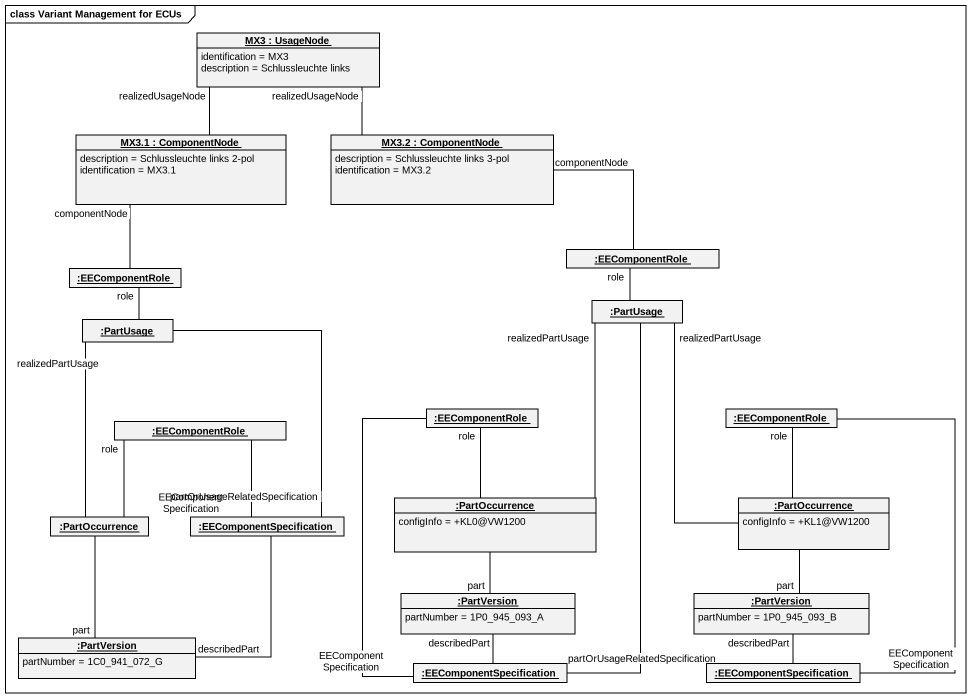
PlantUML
@startuml
mainframe class Variant Management for ECUs
hide circle
hide empty members
object "MX3 : UsageNode" as MX3 {
  identification = MX3
  description = Schlussleuchte links
}
object "MX3.1 : ComponentNode" as MX3_1 {
  description = Schlussleuchte links 2-pol
  identification = MX3.1
}
object "MX3.2 : ComponentNode" as MX3_2 {
  description = Schlussleuchte links 3-pol
  identification = MX3.2
}
object ":EEComponentRole" as EEComponentRole
object ":EEComponentRole" as EEComponentRole_2
object ":PartUsage" as PartUsage
object ":PartUsage" as PartUsage_2
object ":EEComponentRole" as EEComponentRole_3
object ":EEComponentRole" as EEComponentRole_4
object ":EEComponentRole" as EEComponentRole_5
object ":PartOccurrence" as PartOccurrence
object ":EEComponentSpecification" as EEComponentSpecification
object ":PartOccurrence" as PartOccurrence_2 {
  configInfo = +KL0@VW1200
}
object ":PartOccurrence" as PartOccurrence_3 {
  configInfo = +KL1@VW1200
}
object ":PartVersion" as PartVersion {
  partNumber = 1P0_945_093_A
}
object ":PartVersion" as PartVersion_2 {
  partNumber = 1P0_945_093_B
}
object ":PartVersion" as PartVersion_3 {
  partNumber = 1C0_941_072_G
}
object ":EEComponentSpecification" as EEComponentSpecification_2
object ":EEComponentSpecification" as EEComponentSpecification_3
MX3_1 -up- MX3 : realizedUsageNode
MX3_2 -up- MX3 : realizedUsageNode
EEComponentRole -up- MX3_1 : componentNode
EEComponentRole_2 -left- MX3_2 : componentNode
PartUsage -up- EEComponentRole : role
PartUsage -- EEComponentSpecification : partOrUsageRelatedSpecification
PartUsage_2 -up- EEComponentRole_2 : role
PartUsage_2 -- EEComponentSpecification_2 : partOrUsageRelatedSpecification
EEComponentRole_3 -- EEComponentSpecification : EEComponentSpecification
EEComponentRole_4 -- EEComponentSpecification_2 : EEComponentSpecification
EEComponentRole_5 -- EEComponentSpecification_3 : EEComponentSpecification
PartOccurrence -up- PartUsage : realizedPartUsage
PartOccurrence -up- EEComponentRole_3 : role
PartOccurrence -- PartVersion_3 : part
EEComponentSpecification -- PartVersion_3 : describedPart
PartOccurrence_2 -up- PartUsage_2 : realizedPartUsage
PartOccurrence_2 -up- EEComponentRole_4 : role
PartOccurrence_2 -- PartVersion : part
PartOccurrence_3 -up- PartUsage_2 : realizedPartUsage
PartOccurrence_3 -up- EEComponentRole_5 : role
PartOccurrence_3 -- PartVersion_2 : part
PartVersion_2 -- EEComponentSpecification_3 : describedPart
EEComponentSpecification_2 -up- PartVersion : describedPart
@enduml
